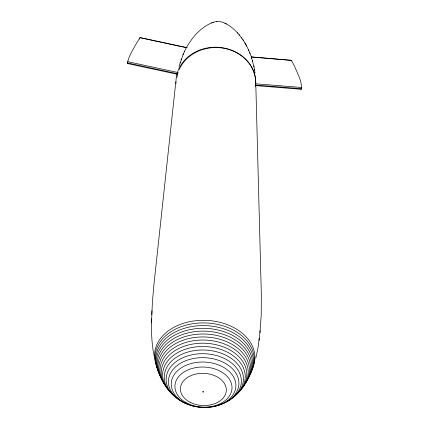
<?xml version="1.0" encoding="UTF-8"?>
<svg xmlns="http://www.w3.org/2000/svg" width="429" height="429" viewBox="0 0 429 429"><rect width="100%" height="100%" fill="white"/><g stroke="black" fill="none" stroke-linecap="round" stroke-linejoin="round"><path stroke-width="0.64" d="M151.705 318.806C151.26 331.258 151.566 343.844 154.204 356.059M151.823 314.639L152.445 301.507L154.043 283.542L175.831 81.81M151.593 322.581L151.941 310.832M255.148 85.591L301.228 89.28C302.397 81.896 297.924 74.571 295.249 67.83A382.459 82.009 -89.2 0 0 292.455 62.264L291.377 60.291L251.432 56.891M259.931 332.636L261.202 315.353L261.347 295.184L255.866 86.653M255.856 357.963L257.936 348.144L259.255 338.46M259.041 340.385L260.151 330.679M139.495 39.05L140.074 37.586L187.103 47.683M177.365 74.308L127.381 63.503C128.486 56.451 132.717 50.225 136.068 44.015A387.687 47.801 -75.9 0 1 138.991 39.254L140.074 37.586M291.441 60.784L291.377 60.291M178.995 66.516L183.317 53.995M180.008 62.956L180.298 62.082M181.049 59.808L181.328 58.955M184.277 51.888L186.175 48.075M182.952 54.799L184.631 51.11M186.594 47.335C192.423 37.044 200.734 27.413 211.878 22.807M212.923 22.431C216.918 20.839 221.461 21.327 225.214 23.327M211.497 22.946L213.224 22.319M216.5 21.563L216.806 21.525M127.381 63.503L127.713 63.454M255.464 83.778L301.657 87.495M255.368 85.012L301.56 88.712M251.41 57.014L291.35 60.414M140.058 37.709L187.087 47.807M127.601 61.663L177.644 72.474M127.343 62.875L177.386 73.686M300.702 89.103L301.228 89.28M226.239 23.842C238.647 30.797 246.659 43.645 251.276 56.767M224.893 23.161L226.63 24.045M239.001 34.631L239.473 35.173M237.398 32.776L237.827 33.274M241.243 37.446L241.656 38.042M242.793 39.645L243.232 40.283M246.696 46.15L244.884 42.911M249.726 52.708L250.064 53.502M248.514 49.866L248.841 50.633M253.995 66.886L251.539 57.604L251.796 58.446M252.483 60.704L252.745 61.567M254.44 69.273L255.046 72.973M253.823 65.986L254.612 70.19M176.008 83.462A39.897 35.044 2.2 0 1 217.138 47.233A39.897 35.044 2.2 0 1 255.512 86.401A39.565 34.749 2.1 0 0 225.52 48.622A39.565 34.749 2.1 0 0 179.268 69.509M156.864 366.318A50.204 36.106 2.4 0 1 206.907 320.399A50.204 36.106 2.4 0 1 251.094 371.203M157.926 369.466A49.576 35.596 2.4 0 1 206.612 322.994A49.576 35.596 2.4 0 1 249.882 374.002M159.089 372.565A48.89 35.044 2.4 0 1 205.807 325.632A48.89 35.044 2.4 0 1 249.034 376.088M160.698 376.169A48.123 34.438 2.4 0 1 204.853 328.335A48.123 34.438 2.4 0 1 247.903 378.48M161.722 378.576A47.281 33.778 2.4 0 1 206.424 331.199A47.281 33.778 2.4 0 1 245.109 382.899M163.202 381.472A46.343 33.049 2.4 0 1 205.475 334.035A46.343 33.049 2.4 0 1 244.23 384.652M164.404 383.778A45.297 32.25 2.4 0 1 176.421 343.168A45.297 32.25 2.4 0 1 234.963 346.198A45.297 32.25 2.4 0 1 241.988 387.795M166.902 387.473A44.133 31.36 2.4 0 1 175.643 346.836A44.133 31.36 2.4 0 1 233.687 348.75A44.133 31.36 2.4 0 1 240.508 389.902M171.981 393.061A42.814 30.373 2.4 0 1 174.544 350.943A42.814 30.373 2.4 0 1 233.993 352.536A42.814 30.373 2.4 0 1 235.612 394.766M172.989 394.541A41.323 29.263 2.4 0 1 176.013 353.63A41.323 29.263 2.4 0 1 233.869 356.263A41.323 29.263 2.4 0 1 232.931 397.27M179.193 399.426A39.618 28.003 2.4 0 1 175.263 358.022A39.618 28.003 2.4 0 1 233.778 360.322A39.618 28.003 2.4 0 1 226.882 401.303M188.159 404.102A37.629 26.55 2.4 0 1 174.297 363.111A37.629 26.55 2.4 0 1 233.564 364.709A37.629 26.55 2.4 0 1 218.795 404.928M176.984 77.322A39.565 34.749 2.1 0 1 178.142 72.458M202.767 391.833C203.92 393.082 203.877 390.626 202.767 391.833M183.103 402.263A35.264 24.834 2.4 0 0 238.728 385.73A35.264 24.834 2.4 0 0 189.135 359.566A35.264 24.834 2.4 0 0 183.103 402.263M184.749 402.895A32.352 22.748 2.4 0 0 235.752 387.703A32.352 22.748 2.4 0 0 190.192 363.787A32.352 22.748 2.4 0 0 184.749 402.895M186.91 403.072A28.566 20.045 2.4 0 0 231.891 389.618A28.566 20.045 2.4 0 0 191.602 368.597A28.566 20.045 2.4 0 0 186.91 403.072M190.122 402.284A22.962 16.082 2.5 0 0 226.228 391.404A22.962 16.082 2.5 0 0 193.763 374.608A22.962 16.082 2.5 0 0 190.122 402.284"/></g></svg>
